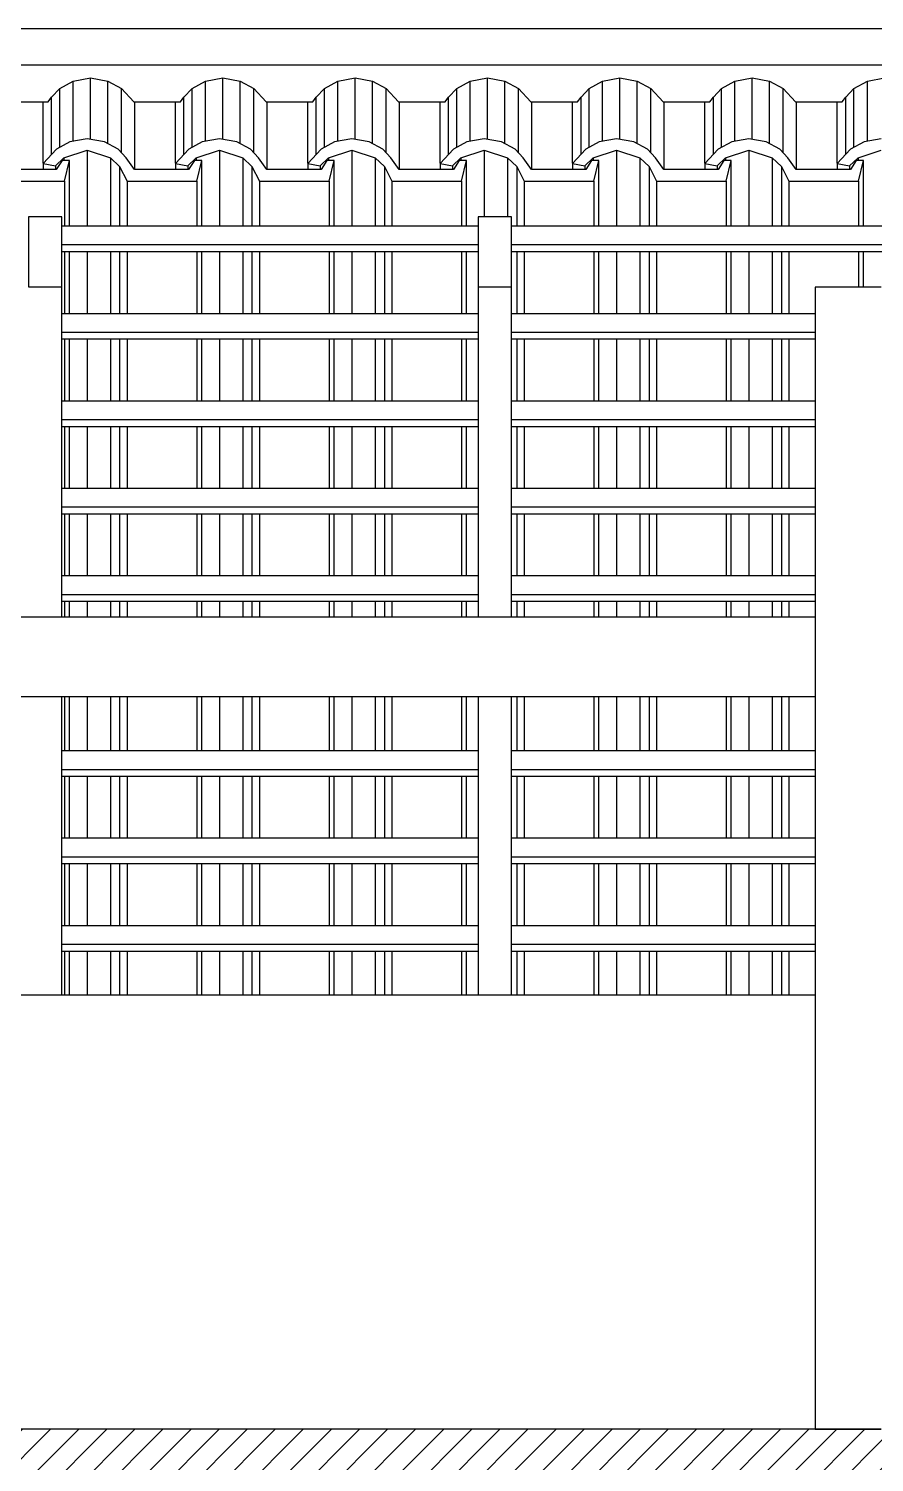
# Model space of a CAD drawing. Header units: metres. Extents: x 49 to 320, y -91 to 27.
# Drawn here: x 206.817 to 208.095, y 23.136 to 25.303 of the extents above; entities that cross this region are included whole.
import ezdxf

# ---------------------------------------------------------------- set-up
doc = ezdxf.new("R2010")
doc.units = ezdxf.units.M
doc.header["$LTSCALE"] = 0.2
for name, color, linetype in [('ARQ-___-___-VST', 9, 'Continuous'), ('ARQ-ALV', 6, 'Continuous'), ('ARQ-ALV-BXA', 1, 'Continuous'), ('ARQ-COB', 4, 'Continuous'), ('ARQ-FOR', 2, 'Continuous'), ('ARQ-LAJ', 12, 'Continuous'), ('ARQ-LAJ-___-HTC', 13, 'Continuous')]:
    doc.layers.add(name, color=color, linetype=linetype)

msp = doc.modelspace()

# ---------------------------------------------------------------- hatches: boundary and pattern name
at = {"layer": 'ARQ-LAJ-___-HTC'}
h = msp.add_hatch(dxfattribs=at)
h.set_pattern_fill('_U', color=256, scale=0.03, angle=45, style=0, pattern_type=0)
h.set_pattern_definition([(45, (285.188165, 19.386), (-0.021213203, 0.021213203), [])])
h.paths.add_polyline_path([(218.9259, 23.086), (218.9259, 23.186), (202.7109, 23.186), (202.7109, 23.086)])
h.paths.add_polyline_path([(220.0759, 23.186), (220.0759, 23.086), (236.2909, 23.086), (236.2909, 23.186)])

# ---------------------------------------------------------------- linework, layer by layer
at = {"layer": 'ARQ-___-___-VST'}
for p, q in [((208.9059, 25.3026), (202.8109, 25.3026)), ((208.9059, 25.3026), (202.8109, 25.3026)), ((202.8109, 25.248), (208.9059, 25.248)), ((206.8644, 25.2123), (206.8848, 25.2234)), ((206.8848, 25.2234), (206.9109, 25.2281)), ((206.8848, 25.1326), (206.8848, 25.2234)), ((206.9109, 25.1355), (206.9109, 25.2281)), ((206.9109, 25.2281), (206.9371, 25.2234)), ((206.9371, 25.129), (206.9371, 25.2234)), ((206.9371, 25.2234), (206.9575, 25.2123)), ((207.0644, 25.2123), (207.0848, 25.2234)), ((207.0848, 25.2234), (207.1109, 25.2281)), ((207.0848, 25.1326), (207.0848, 25.2234)), ((207.1109, 25.1355), (207.1109, 25.2281)), ((207.1109, 25.2281), (207.1371, 25.2234)), ((207.1371, 25.129), (207.1371, 25.2234)), ((207.1371, 25.2234), (207.1575, 25.2123)), ((207.2644, 25.2123), (207.2848, 25.2234)), ((207.2848, 25.2234), (207.3109, 25.2281)), ((207.2848, 25.1326), (207.2848, 25.2234)), ((207.3109, 25.1355), (207.3109, 25.2281)), ((207.3109, 25.2281), (207.3371, 25.2234)), ((207.3371, 25.129), (207.3371, 25.2234)), ((207.3371, 25.2234), (207.3575, 25.2123)), ((207.4644, 25.2123), (207.4848, 25.2234)), ((207.4848, 25.2234), (207.5109, 25.2281)), ((207.4848, 25.1326), (207.4848, 25.2234)), ((207.5109, 25.1355), (207.5109, 25.2281)), ((207.5109, 25.2281), (207.5371, 25.2234)), ((207.5371, 25.129), (207.5371, 25.2234)), ((207.5371, 25.2234), (207.5575, 25.2123)), ((207.6644, 25.2123), (207.6848, 25.2234)), ((207.6848, 25.2234), (207.7109, 25.2281)), ((207.6848, 25.1326), (207.6848, 25.2234)), ((207.7109, 25.1355), (207.7109, 25.2281)), ((207.7109, 25.2281), (207.7371, 25.2234)), ((207.7371, 25.129), (207.7371, 25.2234)), ((207.7371, 25.2234), (207.7575, 25.2123)), ((207.8644, 25.2123), (207.8848, 25.2234)), ((207.8848, 25.2234), (207.9109, 25.2281)), ((207.8848, 25.1326), (207.8848, 25.2234)), ((207.9109, 25.1355), (207.9109, 25.2281)), ((207.9109, 25.2281), (207.9371, 25.2234)), ((207.9371, 25.129), (207.9371, 25.2234)), ((207.9371, 25.2234), (207.9575, 25.2123)), ((208.0644, 25.2123), (208.0848, 25.2234)), ((208.0848, 25.2234), (208.1109, 25.2281)), ((208.0848, 25.1326), (208.0848, 25.2234)), ((206.8469, 25.192), (206.8521, 25.1993)), ((206.8521, 25.1993), (206.8644, 25.2123)), ((206.8521, 25.1128), (206.8521, 25.1993)), ((206.8644, 25.1233), (206.8644, 25.2123)), ((206.9575, 25.1152), (206.9575, 25.2123)), ((206.9575, 25.2123), (206.9764, 25.192)), ((207.0469, 25.192), (207.0521, 25.1993)), ((207.0521, 25.1993), (207.0644, 25.2123)), ((207.0521, 25.1128), (207.0521, 25.1993)), ((207.0644, 25.1233), (207.0644, 25.2123)), ((207.1575, 25.1152), (207.1575, 25.2123)), ((207.1575, 25.2123), (207.1764, 25.192)), ((207.2469, 25.192), (207.2521, 25.1993)), ((207.2521, 25.1993), (207.2644, 25.2123)), ((207.2521, 25.1128), (207.2521, 25.1993)), ((207.2644, 25.1233), (207.2644, 25.2123)), ((207.3575, 25.1152), (207.3575, 25.2123)), ((207.3575, 25.2123), (207.3764, 25.192)), ((207.4469, 25.192), (207.4521, 25.1993)), ((207.4521, 25.1993), (207.4644, 25.2123)), ((207.4521, 25.1128), (207.4521, 25.1993)), ((207.4644, 25.1233), (207.4644, 25.2123)), ((207.5575, 25.1152), (207.5575, 25.2123)), ((207.5575, 25.2123), (207.5764, 25.192)), ((207.6469, 25.192), (207.6521, 25.1993)), ((207.6521, 25.1993), (207.6644, 25.2123)), ((207.6521, 25.1128), (207.6521, 25.1993)), ((207.6644, 25.1233), (207.6644, 25.2123)), ((207.7575, 25.1152), (207.7575, 25.2123)), ((207.7575, 25.2123), (207.7764, 25.192)), ((207.8469, 25.192), (207.8521, 25.1993)), ((207.8521, 25.1993), (207.8644, 25.2123)), ((207.8521, 25.1128), (207.8521, 25.1993)), ((207.8644, 25.1233), (207.8644, 25.2123)), ((207.9575, 25.1152), (207.9575, 25.2123)), ((207.9575, 25.2123), (207.9764, 25.192)), ((208.0469, 25.192), (208.0521, 25.1993)), ((208.0521, 25.1993), (208.0644, 25.2123)), ((208.0521, 25.1128), (208.0521, 25.1993)), ((208.0644, 25.1233), (208.0644, 25.2123)), ((206.7764, 25.192), (206.8469, 25.192)), ((206.8394, 25.0992), (206.8394, 25.192)), ((206.9764, 25.192), (207.0469, 25.192)), ((206.9778, 25.0897), (206.9778, 25.192)), ((207.0394, 25.0992), (207.0394, 25.192)), ((207.1764, 25.192), (207.2469, 25.192)), ((207.1778, 25.0897), (207.1778, 25.192)), ((207.2394, 25.0992), (207.2394, 25.192)), ((207.3764, 25.192), (207.4469, 25.192)), ((207.3778, 25.0897), (207.3778, 25.192)), ((207.4394, 25.0992), (207.4394, 25.192)), ((207.5764, 25.192), (207.6469, 25.192)), ((207.5778, 25.0897), (207.5778, 25.192)), ((207.6394, 25.0992), (207.6394, 25.192)), ((207.7764, 25.192), (207.8469, 25.192)), ((207.7778, 25.0897), (207.7778, 25.192)), ((207.8394, 25.0992), (207.8394, 25.192)), ((207.9764, 25.192), (208.0469, 25.192)), ((207.9778, 25.0897), (207.9778, 25.192)), ((208.0394, 25.0992), (208.0394, 25.192)), ((206.9059, 25.1189), (206.9059, 25.004)), ((207.1059, 25.1189), (207.1059, 25.004)), ((207.3059, 25.1189), (207.3059, 25.004)), ((207.5059, 25.1189), (207.5059, 25.0182)), ((207.7059, 25.1189), (207.7059, 25.004)), ((207.9059, 25.1189), (207.9059, 25.004)), ((206.8391, 25.0988), (206.8391, 25.0897)), ((206.8578, 25.0955), (206.8578, 25.0897)), ((206.8707, 25.1075), (206.8707, 25.1035)), ((206.8791, 25.004), (206.8791, 25.1035)), ((206.9412, 25.1075), (206.9412, 25.004)), ((206.9549, 25.0945), (206.9549, 25.004)), ((207.0391, 25.0988), (207.0391, 25.0897)), ((207.0578, 25.0955), (207.0578, 25.0897)), ((207.0707, 25.1075), (207.0707, 25.1035)), ((207.0791, 25.004), (207.0791, 25.1035)), ((207.1412, 25.1075), (207.1412, 25.004)), ((207.1549, 25.0945), (207.1549, 25.004)), ((207.2391, 25.0988), (207.2391, 25.0897)), ((207.2578, 25.0955), (207.2578, 25.0897)), ((207.2707, 25.1075), (207.2707, 25.1035)), ((207.2791, 25.004), (207.2791, 25.1035)), ((207.3412, 25.1075), (207.3412, 25.004)), ((207.3549, 25.0945), (207.3549, 25.004)), ((207.4391, 25.0988), (207.4391, 25.0897)), ((207.4578, 25.0955), (207.4578, 25.0897)), ((207.4707, 25.1075), (207.4707, 25.1035)), ((207.4791, 25.004), (207.4791, 25.1035)), ((207.5412, 25.1075), (207.5412, 25.0182)), ((207.5549, 25.0945), (207.5549, 25.004)), ((207.6391, 25.0988), (207.6391, 25.0897)), ((207.6578, 25.0955), (207.6578, 25.0897)), ((207.6707, 25.1075), (207.6707, 25.1035)), ((207.6791, 25.004), (207.6791, 25.1035)), ((207.7412, 25.1075), (207.7412, 25.004)), ((207.7549, 25.0945), (207.7549, 25.004)), ((207.8391, 25.0988), (207.8391, 25.0897)), ((207.8578, 25.0955), (207.8578, 25.0897)), ((207.8707, 25.1075), (207.8707, 25.1035)), ((207.8791, 25.004), (207.8791, 25.1035)), ((207.9412, 25.1075), (207.9412, 25.004)), ((207.9549, 25.0945), (207.9549, 25.004)), ((208.0391, 25.0988), (208.0391, 25.0897)), ((208.0578, 25.0955), (208.0578, 25.0897)), ((208.0707, 25.1075), (208.0707, 25.1035)), ((208.0791, 25.004), (208.0791, 25.1035)), ((206.8716, 25.0722), (206.8716, 25.004)), ((206.9664, 25.0722), (206.9664, 25.004)), ((207.0716, 25.0722), (207.0716, 25.004)), ((207.1664, 25.0722), (207.1664, 25.004)), ((207.2716, 25.0722), (207.2716, 25.004)), ((207.3664, 25.0722), (207.3664, 25.004)), ((207.4716, 25.0722), (207.4716, 25.004)), ((207.5664, 25.0722), (207.5664, 25.004)), ((207.6716, 25.0722), (207.6716, 25.004)), ((207.7664, 25.0722), (207.7664, 25.004)), ((207.8716, 25.0722), (207.8716, 25.004)), ((207.9664, 25.0722), (207.9664, 25.004)), ((208.0716, 25.0722), (208.0716, 25.004)), ((207.4969, 25.004), (206.8674, 25.004)), ((208.1764, 25.004), (207.5469, 25.004)), ((207.4969, 24.9757), (206.8674, 24.9757)), ((206.8674, 24.9658), (207.4969, 24.9658)), ((206.8716, 24.9658), (206.8716, 24.8719)), ((206.8791, 24.8719), (206.8791, 24.9658)), ((206.9059, 24.9658), (206.9059, 24.8719)), ((206.9412, 24.9658), (206.9412, 24.8719)), ((206.9549, 24.9658), (206.9549, 24.8719)), ((206.9664, 24.9658), (206.9664, 24.8719)), ((207.0716, 24.9658), (207.0716, 24.8719)), ((207.0791, 24.8719), (207.0791, 24.9658)), ((207.1059, 24.9658), (207.1059, 24.8719)), ((207.1412, 24.9658), (207.1412, 24.8719)), ((207.1549, 24.9658), (207.1549, 24.8719)), ((207.1664, 24.9658), (207.1664, 24.8719)), ((207.2716, 24.9658), (207.2716, 24.8719)), ((207.2791, 24.8719), (207.2791, 24.9658)), ((207.3059, 24.9658), (207.3059, 24.8719)), ((207.3412, 24.9658), (207.3412, 24.8719)), ((207.3549, 24.9658), (207.3549, 24.8719)), ((207.3664, 24.9658), (207.3664, 24.8719)), ((207.4716, 24.9658), (207.4716, 24.8719)), ((207.4791, 24.8719), (207.4791, 24.9658)), ((208.1764, 24.9757), (207.5469, 24.9757)), ((207.5469, 24.9658), (208.1764, 24.9658)), ((207.5549, 24.9658), (207.5549, 24.8719)), ((207.5664, 24.9658), (207.5664, 24.8719)), ((207.6716, 24.9658), (207.6716, 24.8719)), ((207.6791, 24.8719), (207.6791, 24.9658)), ((207.7059, 24.9658), (207.7059, 24.8719)), ((207.7412, 24.9658), (207.7412, 24.8719)), ((207.7549, 24.9658), (207.7549, 24.8719)), ((207.7664, 24.9658), (207.7664, 24.8719)), ((207.8716, 24.9658), (207.8716, 24.8719)), ((207.8791, 24.8719), (207.8791, 24.9658)), ((207.9059, 24.9658), (207.9059, 24.8719)), ((207.9412, 24.9658), (207.9412, 24.8719)), ((207.9549, 24.9658), (207.9549, 24.8719)), ((207.9664, 24.9658), (207.9664, 24.8719)), ((208.0716, 24.9658), (208.0716, 24.9122)), ((208.0791, 24.9122), (208.0791, 24.9658)), ((206.8674, 24.4133), (206.8674, 24.9123)), ((207.4969, 24.9123), (207.4969, 24.4133)), ((207.5469, 24.4133), (207.5469, 24.9123)), ((207.4969, 24.8719), (206.8674, 24.8719)), ((208.0059, 24.8719), (207.5469, 24.8719)), ((207.4969, 24.8436), (206.8674, 24.8436)), ((206.8674, 24.8337), (207.4969, 24.8337)), ((206.8716, 24.8337), (206.8716, 24.7398)), ((206.8791, 24.7398), (206.8791, 24.8337)), ((206.9059, 24.8337), (206.9059, 24.7398)), ((206.9412, 24.8337), (206.9412, 24.7398)), ((206.9549, 24.8337), (206.9549, 24.7398)), ((206.9664, 24.8337), (206.9664, 24.7398)), ((207.0716, 24.8337), (207.0716, 24.7398)), ((207.0791, 24.7398), (207.0791, 24.8337)), ((207.1059, 24.8337), (207.1059, 24.7398)), ((207.1412, 24.8337), (207.1412, 24.7398)), ((207.1549, 24.8337), (207.1549, 24.7398)), ((207.1664, 24.8337), (207.1664, 24.7398)), ((207.2716, 24.8337), (207.2716, 24.7398)), ((207.2791, 24.7398), (207.2791, 24.8337)), ((207.3059, 24.8337), (207.3059, 24.7398)), ((207.3412, 24.8337), (207.3412, 24.7398)), ((207.3549, 24.8337), (207.3549, 24.7398)), ((207.3664, 24.8337), (207.3664, 24.7398)), ((207.4716, 24.8337), (207.4716, 24.7398)), ((207.4791, 24.7398), (207.4791, 24.8337)), ((208.0059, 24.8436), (207.5469, 24.8436)), ((207.5469, 24.8337), (208.0059, 24.8337)), ((207.5549, 24.8337), (207.5549, 24.7398)), ((207.5664, 24.8337), (207.5664, 24.7398)), ((207.6716, 24.8337), (207.6716, 24.7398)), ((207.6791, 24.7398), (207.6791, 24.8337)), ((207.7059, 24.8337), (207.7059, 24.7398)), ((207.7412, 24.8337), (207.7412, 24.7398)), ((207.7549, 24.8337), (207.7549, 24.7398)), ((207.7664, 24.8337), (207.7664, 24.7398)), ((207.8716, 24.8337), (207.8716, 24.7398)), ((207.8791, 24.7398), (207.8791, 24.8337)), ((207.9059, 24.8337), (207.9059, 24.7398)), ((207.9412, 24.8337), (207.9412, 24.7398)), ((207.9549, 24.8337), (207.9549, 24.7398)), ((207.9664, 24.8337), (207.9664, 24.7398)), ((207.4969, 24.7398), (206.8674, 24.7398)), ((208.0059, 24.7398), (207.5469, 24.7398)), ((207.4969, 24.7114), (206.8674, 24.7114)), ((206.8674, 24.7015), (207.4969, 24.7015)), ((206.8716, 24.7015), (206.8716, 24.6076)), ((206.8791, 24.6076), (206.8791, 24.7015)), ((206.9059, 24.7015), (206.9059, 24.6076)), ((206.9412, 24.7015), (206.9412, 24.6076)), ((206.9549, 24.7015), (206.9549, 24.6076)), ((206.9664, 24.7015), (206.9664, 24.6076)), ((207.0716, 24.7015), (207.0716, 24.6076)), ((207.0791, 24.6076), (207.0791, 24.7015)), ((207.1059, 24.7015), (207.1059, 24.6076)), ((207.1412, 24.7015), (207.1412, 24.6076)), ((207.1549, 24.7015), (207.1549, 24.6076)), ((207.1664, 24.7015), (207.1664, 24.6076)), ((207.2716, 24.7015), (207.2716, 24.6076)), ((207.2791, 24.6076), (207.2791, 24.7015)), ((207.3059, 24.7015), (207.3059, 24.6076)), ((207.3412, 24.7015), (207.3412, 24.6076)), ((207.3549, 24.7015), (207.3549, 24.6076)), ((207.3664, 24.7015), (207.3664, 24.6076)), ((207.4716, 24.7015), (207.4716, 24.6076)), ((207.4791, 24.6076), (207.4791, 24.7015)), ((208.0059, 24.7114), (207.5469, 24.7114)), ((207.5469, 24.7015), (208.0059, 24.7015)), ((207.5549, 24.7015), (207.5549, 24.6076)), ((207.5664, 24.7015), (207.5664, 24.6076)), ((207.6716, 24.7015), (207.6716, 24.6076)), ((207.6791, 24.6076), (207.6791, 24.7015)), ((207.7059, 24.7015), (207.7059, 24.6076)), ((207.7412, 24.7015), (207.7412, 24.6076)), ((207.7549, 24.7015), (207.7549, 24.6076)), ((207.7664, 24.7015), (207.7664, 24.6076)), ((207.8716, 24.7015), (207.8716, 24.6076)), ((207.8791, 24.6076), (207.8791, 24.7015)), ((207.9059, 24.7015), (207.9059, 24.6076)), ((207.9412, 24.7015), (207.9412, 24.6076)), ((207.9549, 24.7015), (207.9549, 24.6076)), ((207.9664, 24.7015), (207.9664, 24.6076)), ((207.4969, 24.6076), (206.8674, 24.6076)), ((208.0059, 24.6076), (207.5469, 24.6076)), ((207.4969, 24.5793), (206.8674, 24.5793)), ((206.8674, 24.5694), (207.4969, 24.5694)), ((206.8716, 24.5694), (206.8716, 24.4755)), ((206.8791, 24.4755), (206.8791, 24.5694)), ((206.9059, 24.5694), (206.9059, 24.4755)), ((206.9412, 24.5694), (206.9412, 24.4755)), ((206.9549, 24.5694), (206.9549, 24.4755)), ((206.9664, 24.5694), (206.9664, 24.4755)), ((207.0716, 24.5694), (207.0716, 24.4755)), ((207.0791, 24.4755), (207.0791, 24.5694)), ((207.1059, 24.5694), (207.1059, 24.4755)), ((207.1412, 24.5694), (207.1412, 24.4755)), ((207.1549, 24.5694), (207.1549, 24.4755)), ((207.1664, 24.5694), (207.1664, 24.4755)), ((207.2716, 24.5694), (207.2716, 24.4755)), ((207.2791, 24.4755), (207.2791, 24.5694)), ((207.3059, 24.5694), (207.3059, 24.4755)), ((207.3412, 24.5694), (207.3412, 24.4755)), ((207.3549, 24.5694), (207.3549, 24.4755)), ((207.3664, 24.5694), (207.3664, 24.4755)), ((207.4716, 24.5694), (207.4716, 24.4755)), ((207.4791, 24.4755), (207.4791, 24.5694)), ((208.0059, 24.5793), (207.5469, 24.5793)), ((207.5469, 24.5694), (208.0059, 24.5694)), ((207.5549, 24.5694), (207.5549, 24.4755)), ((207.5664, 24.5694), (207.5664, 24.4755)), ((207.6716, 24.5694), (207.6716, 24.4755)), ((207.6791, 24.4755), (207.6791, 24.5694)), ((207.7059, 24.5694), (207.7059, 24.4755)), ((207.7412, 24.5694), (207.7412, 24.4755)), ((207.7549, 24.5694), (207.7549, 24.4755)), ((207.7664, 24.5694), (207.7664, 24.4755)), ((207.8716, 24.5694), (207.8716, 24.4755)), ((207.8791, 24.4755), (207.8791, 24.5694)), ((207.9059, 24.5694), (207.9059, 24.4755)), ((207.9412, 24.5694), (207.9412, 24.4755)), ((207.9549, 24.5694), (207.9549, 24.4755)), ((207.9664, 24.5694), (207.9664, 24.4755)), ((207.4969, 24.4755), (206.8674, 24.4755)), ((208.0059, 24.4755), (207.5469, 24.4755)), ((207.4969, 24.4472), (206.8674, 24.4472)), ((208.0059, 24.4472), (207.5469, 24.4472)), ((206.8674, 24.4373), (207.4969, 24.4373)), ((206.8716, 24.4373), (206.8716, 24.4133)), ((206.8791, 24.4133), (206.8791, 24.4373)), ((206.9059, 24.4373), (206.9059, 24.4133)), ((206.9412, 24.4373), (206.9412, 24.4133)), ((206.9549, 24.4373), (206.9549, 24.4133)), ((206.9664, 24.4373), (206.9664, 24.4133)), ((207.0716, 24.4373), (207.0716, 24.4133)), ((207.0791, 24.4133), (207.0791, 24.4373)), ((207.1059, 24.4373), (207.1059, 24.4133)), ((207.1412, 24.4373), (207.1412, 24.4133)), ((207.1549, 24.4373), (207.1549, 24.4133)), ((207.1664, 24.4373), (207.1664, 24.4133)), ((207.2716, 24.4373), (207.2716, 24.4133)), ((207.2791, 24.4133), (207.2791, 24.4373)), ((207.3059, 24.4373), (207.3059, 24.4133)), ((207.3412, 24.4373), (207.3412, 24.4133)), ((207.3549, 24.4373), (207.3549, 24.4133)), ((207.3664, 24.4373), (207.3664, 24.4133)), ((207.4716, 24.4373), (207.4716, 24.4133)), ((207.4791, 24.4133), (207.4791, 24.4373)), ((207.5469, 24.4373), (208.0059, 24.4373)), ((207.5549, 24.4373), (207.5549, 24.4133)), ((207.5664, 24.4373), (207.5664, 24.4133)), ((207.6716, 24.4373), (207.6716, 24.4133)), ((207.6791, 24.4133), (207.6791, 24.4373)), ((207.7059, 24.4373), (207.7059, 24.4133)), ((207.7412, 24.4373), (207.7412, 24.4133)), ((207.7549, 24.4373), (207.7549, 24.4133)), ((207.7664, 24.4373), (207.7664, 24.4133)), ((207.8716, 24.4373), (207.8716, 24.4133)), ((207.8791, 24.4133), (207.8791, 24.4373)), ((207.9059, 24.4373), (207.9059, 24.4133)), ((207.9412, 24.4373), (207.9412, 24.4133)), ((207.9549, 24.4373), (207.9549, 24.4133)), ((207.9664, 24.4373), (207.9664, 24.4133)), ((208.0059, 24.4133), (202.8109, 24.4133)), ((202.8109, 24.2933), (208.0059, 24.2933)), ((206.8674, 23.842), (206.8674, 24.2933)), ((206.8716, 24.2933), (206.8716, 24.2112)), ((206.8791, 24.2112), (206.8791, 24.2933)), ((206.9059, 24.2933), (206.9059, 24.2112)), ((206.9412, 24.2933), (206.9412, 24.2112)), ((206.9549, 24.2933), (206.9549, 24.2112)), ((206.9664, 24.2933), (206.9664, 24.2112)), ((207.0716, 24.2933), (207.0716, 24.2112)), ((207.0791, 24.2112), (207.0791, 24.2933)), ((207.1059, 24.2933), (207.1059, 24.2112)), ((207.1412, 24.2933), (207.1412, 24.2112)), ((207.1549, 24.2933), (207.1549, 24.2112)), ((207.1664, 24.2933), (207.1664, 24.2112)), ((207.2716, 24.2933), (207.2716, 24.2112)), ((207.2791, 24.2112), (207.2791, 24.2933)), ((207.3059, 24.2933), (207.3059, 24.2112)), ((207.3412, 24.2933), (207.3412, 24.2112)), ((207.3549, 24.2933), (207.3549, 24.2112)), ((207.3664, 24.2933), (207.3664, 24.2112)), ((207.4716, 24.2933), (207.4716, 24.2112)), ((207.4791, 24.2112), (207.4791, 24.2933)), ((207.4969, 24.2933), (207.4969, 23.842)), ((207.5469, 23.842), (207.5469, 24.2933)), ((207.5549, 24.2933), (207.5549, 24.2112)), ((207.5664, 24.2933), (207.5664, 24.2112)), ((207.6716, 24.2933), (207.6716, 24.2112)), ((207.6791, 24.2112), (207.6791, 24.2933)), ((207.7059, 24.2933), (207.7059, 24.2112)), ((207.7412, 24.2933), (207.7412, 24.2112)), ((207.7549, 24.2933), (207.7549, 24.2112)), ((207.7664, 24.2933), (207.7664, 24.2112)), ((207.8716, 24.2933), (207.8716, 24.2112)), ((207.8791, 24.2112), (207.8791, 24.2933)), ((207.9059, 24.2933), (207.9059, 24.2112)), ((207.9412, 24.2933), (207.9412, 24.2112)), ((207.9549, 24.2933), (207.9549, 24.2112)), ((207.9664, 24.2933), (207.9664, 24.2112)), ((207.4969, 24.2112), (206.8674, 24.2112)), ((208.0059, 24.2112), (207.5469, 24.2112)), ((206.8674, 24.1829), (207.4969, 24.1829)), ((207.5469, 24.1829), (208.0059, 24.1829)), ((206.8674, 24.173), (207.4969, 24.173)), ((206.8716, 24.173), (206.8716, 24.0791)), ((206.8791, 24.0791), (206.8791, 24.173)), ((206.9059, 24.173), (206.9059, 24.0791)), ((206.9412, 24.173), (206.9412, 24.0791)), ((206.9549, 24.173), (206.9549, 24.0791)), ((206.9664, 24.173), (206.9664, 24.0791)), ((207.0716, 24.173), (207.0716, 24.0791)), ((207.0791, 24.0791), (207.0791, 24.173)), ((207.1059, 24.173), (207.1059, 24.0791)), ((207.1412, 24.173), (207.1412, 24.0791)), ((207.1549, 24.173), (207.1549, 24.0791)), ((207.1664, 24.173), (207.1664, 24.0791)), ((207.2716, 24.173), (207.2716, 24.0791)), ((207.2791, 24.0791), (207.2791, 24.173)), ((207.3059, 24.173), (207.3059, 24.0791)), ((207.3412, 24.173), (207.3412, 24.0791)), ((207.3549, 24.173), (207.3549, 24.0791)), ((207.3664, 24.173), (207.3664, 24.0791)), ((207.4716, 24.173), (207.4716, 24.0791)), ((207.4791, 24.0791), (207.4791, 24.173)), ((207.5469, 24.173), (208.0059, 24.173)), ((207.5549, 24.173), (207.5549, 24.0791)), ((207.5664, 24.173), (207.5664, 24.0791)), ((207.6716, 24.173), (207.6716, 24.0791)), ((207.6791, 24.0791), (207.6791, 24.173)), ((207.7059, 24.173), (207.7059, 24.0791)), ((207.7412, 24.173), (207.7412, 24.0791)), ((207.7549, 24.173), (207.7549, 24.0791)), ((207.7664, 24.173), (207.7664, 24.0791)), ((207.8716, 24.173), (207.8716, 24.0791)), ((207.8791, 24.0791), (207.8791, 24.173)), ((207.9059, 24.173), (207.9059, 24.0791)), ((207.9412, 24.173), (207.9412, 24.0791)), ((207.9549, 24.173), (207.9549, 24.0791)), ((207.9664, 24.173), (207.9664, 24.0791)), ((207.4969, 24.0791), (206.8674, 24.0791)), ((208.0059, 24.0791), (207.5469, 24.0791)), ((207.4969, 24.0507), (206.8674, 24.0507)), ((208.0059, 24.0507), (207.5469, 24.0507)), ((206.8674, 24.0408), (207.4969, 24.0408)), ((206.8716, 24.0408), (206.8716, 23.9469)), ((206.8791, 23.9469), (206.8791, 24.0408)), ((206.9059, 24.0408), (206.9059, 23.9469)), ((206.9412, 24.0408), (206.9412, 23.9469)), ((206.9549, 24.0408), (206.9549, 23.9469)), ((206.9664, 24.0408), (206.9664, 23.9469)), ((207.0716, 24.0408), (207.0716, 23.9469)), ((207.0791, 23.9469), (207.0791, 24.0408)), ((207.1059, 24.0408), (207.1059, 23.9469)), ((207.1412, 24.0408), (207.1412, 23.9469)), ((207.1549, 24.0408), (207.1549, 23.9469)), ((207.1664, 24.0408), (207.1664, 23.9469)), ((207.2716, 24.0408), (207.2716, 23.9469)), ((207.2791, 23.9469), (207.2791, 24.0408)), ((207.3059, 24.0408), (207.3059, 23.9469)), ((207.3412, 24.0408), (207.3412, 23.9469)), ((207.3549, 24.0408), (207.3549, 23.9469)), ((207.3664, 24.0408), (207.3664, 23.9469)), ((207.4716, 24.0408), (207.4716, 23.9469)), ((207.4791, 23.9469), (207.4791, 24.0408)), ((207.5469, 24.0408), (208.0059, 24.0408)), ((207.5549, 24.0408), (207.5549, 23.9469)), ((207.5664, 24.0408), (207.5664, 23.9469)), ((207.6716, 24.0408), (207.6716, 23.9469)), ((207.6791, 23.9469), (207.6791, 24.0408)), ((207.7059, 24.0408), (207.7059, 23.9469)), ((207.7412, 24.0408), (207.7412, 23.9469)), ((207.7549, 24.0408), (207.7549, 23.9469)), ((207.7664, 24.0408), (207.7664, 23.9469)), ((207.8716, 24.0408), (207.8716, 23.9469)), ((207.8791, 23.9469), (207.8791, 24.0408)), ((207.9059, 24.0408), (207.9059, 23.9469)), ((207.9412, 24.0408), (207.9412, 23.9469)), ((207.9549, 24.0408), (207.9549, 23.9469)), ((207.9664, 24.0408), (207.9664, 23.9469)), ((207.4969, 23.9469), (206.8674, 23.9469)), ((208.0059, 23.9469), (207.5469, 23.9469)), ((207.4969, 23.9186), (206.8674, 23.9186)), ((206.8674, 23.9087), (207.4969, 23.9087)), ((206.8716, 23.9087), (206.8716, 23.842)), ((206.8791, 23.842), (206.8791, 23.9087)), ((206.9059, 23.9087), (206.9059, 23.842)), ((206.9412, 23.9087), (206.9412, 23.842)), ((206.9549, 23.9087), (206.9549, 23.842)), ((206.9664, 23.9087), (206.9664, 23.842)), ((207.0716, 23.9087), (207.0716, 23.842)), ((207.0791, 23.842), (207.0791, 23.9087)), ((207.1059, 23.9087), (207.1059, 23.842)), ((207.1412, 23.9087), (207.1412, 23.842)), ((207.1549, 23.9087), (207.1549, 23.842)), ((207.1664, 23.9087), (207.1664, 23.842)), ((207.2716, 23.9087), (207.2716, 23.842)), ((207.2791, 23.842), (207.2791, 23.9087)), ((207.3059, 23.9087), (207.3059, 23.842)), ((207.3412, 23.9087), (207.3412, 23.842)), ((207.3549, 23.9087), (207.3549, 23.842)), ((207.3664, 23.9087), (207.3664, 23.842)), ((207.4716, 23.9087), (207.4716, 23.842)), ((207.4791, 23.842), (207.4791, 23.9087)), ((208.0059, 23.9186), (207.5469, 23.9186)), ((207.5469, 23.9087), (208.0059, 23.9087)), ((207.5549, 23.9087), (207.5549, 23.842)), ((207.5664, 23.9087), (207.5664, 23.842)), ((207.6716, 23.9087), (207.6716, 23.842)), ((207.6791, 23.842), (207.6791, 23.9087)), ((207.7059, 23.9087), (207.7059, 23.842)), ((207.7412, 23.9087), (207.7412, 23.842)), ((207.7549, 23.9087), (207.7549, 23.842)), ((207.7664, 23.9087), (207.7664, 23.842)), ((207.8716, 23.9087), (207.8716, 23.842)), ((207.8791, 23.842), (207.8791, 23.9087)), ((207.9059, 23.9087), (207.9059, 23.842)), ((207.9412, 23.9087), (207.9412, 23.842)), ((207.9549, 23.9087), (207.9549, 23.842)), ((207.9664, 23.9087), (207.9664, 23.842))]:
    msp.add_line(p, q, dxfattribs=at)
at = {"layer": 'ARQ-ALV'}
for p, q in [((208.0059, 24.9122), (208.0059, 23.186)), ((208.1059, 24.9122), (208.0059, 24.9122)), ((208.0059, 23.186), (208.1059, 23.186))]:
    msp.add_line(p, q, dxfattribs=at)
at = {"layer": 'ARQ-ALV-BXA'}
msp.add_line((208.0059, 23.842), (202.8109, 23.842), dxfattribs=at)
at = {"layer": 'ARQ-COB'}
for p, q in [((206.9059, 25.1363), (206.8798, 25.1317)), ((206.9321, 25.1317), (206.9059, 25.1363)), ((207.1059, 25.1363), (207.0798, 25.1317)), ((207.1321, 25.1317), (207.1059, 25.1363)), ((207.3059, 25.1363), (207.2798, 25.1317)), ((207.3321, 25.1317), (207.3059, 25.1363)), ((207.5059, 25.1363), (207.4798, 25.1317)), ((207.5321, 25.1317), (207.5059, 25.1363)), ((207.7059, 25.1363), (207.6798, 25.1317)), ((207.7321, 25.1317), (207.7059, 25.1363)), ((207.9059, 25.1363), (207.8798, 25.1317)), ((207.9321, 25.1317), (207.9059, 25.1363)), ((208.1059, 25.1363), (208.0798, 25.1317)), ((206.8594, 25.1205), (206.8391, 25.0988)), ((206.8798, 25.1317), (206.8594, 25.1205)), ((206.8707, 25.1075), (206.9059, 25.1189)), ((206.9059, 25.1189), (206.9412, 25.1075)), ((206.9525, 25.1205), (206.9321, 25.1317)), ((206.9647, 25.1075), (206.9525, 25.1205)), ((207.0594, 25.1205), (207.0391, 25.0988)), ((207.0798, 25.1317), (207.0594, 25.1205)), ((207.0707, 25.1075), (207.1059, 25.1189)), ((207.1059, 25.1189), (207.1412, 25.1075)), ((207.1525, 25.1205), (207.1321, 25.1317)), ((207.1647, 25.1075), (207.1525, 25.1205)), ((207.2594, 25.1205), (207.2391, 25.0988)), ((207.2798, 25.1317), (207.2594, 25.1205)), ((207.2707, 25.1075), (207.3059, 25.1189)), ((207.3059, 25.1189), (207.3412, 25.1075)), ((207.3525, 25.1205), (207.3321, 25.1317)), ((207.3647, 25.1075), (207.3525, 25.1205)), ((207.4594, 25.1205), (207.4391, 25.0988)), ((207.4798, 25.1317), (207.4594, 25.1205)), ((207.4707, 25.1075), (207.5059, 25.1189)), ((207.5059, 25.1189), (207.5412, 25.1075)), ((207.5525, 25.1205), (207.5321, 25.1317)), ((207.5647, 25.1075), (207.5525, 25.1205)), ((207.6594, 25.1205), (207.6391, 25.0988)), ((207.6798, 25.1317), (207.6594, 25.1205)), ((207.6707, 25.1075), (207.7059, 25.1189)), ((207.7059, 25.1189), (207.7412, 25.1075)), ((207.7525, 25.1205), (207.7321, 25.1317)), ((207.7647, 25.1075), (207.7525, 25.1205)), ((207.8594, 25.1205), (207.8391, 25.0988)), ((207.8798, 25.1317), (207.8594, 25.1205)), ((207.8707, 25.1075), (207.9059, 25.1189)), ((207.9059, 25.1189), (207.9412, 25.1075)), ((207.9525, 25.1205), (207.9321, 25.1317)), ((207.9647, 25.1075), (207.9525, 25.1205)), ((208.0594, 25.1205), (208.0391, 25.0988)), ((208.0798, 25.1317), (208.0594, 25.1205)), ((208.0707, 25.1075), (208.1059, 25.1189)), ((206.8592, 25.0897), (206.7774, 25.0897)), ((206.8391, 25.0988), (206.8578, 25.0955)), ((206.8578, 25.0955), (206.8707, 25.1075)), ((206.8681, 25.1035), (206.8592, 25.0897)), ((206.8791, 25.1035), (206.8681, 25.1035)), ((206.8716, 25.0722), (206.8791, 25.1035)), ((206.9412, 25.1075), (206.9549, 25.0945)), ((206.9549, 25.0945), (206.9664, 25.0722)), ((206.9774, 25.0897), (206.9647, 25.1075)), ((207.0592, 25.0897), (206.9774, 25.0897)), ((207.0391, 25.0988), (207.0578, 25.0955)), ((207.0578, 25.0955), (207.0707, 25.1075)), ((207.0681, 25.1035), (207.0592, 25.0897)), ((207.0791, 25.1035), (207.0681, 25.1035)), ((207.0716, 25.0722), (207.0791, 25.1035)), ((207.1412, 25.1075), (207.1549, 25.0945)), ((207.1549, 25.0945), (207.1664, 25.0722)), ((207.1774, 25.0897), (207.1647, 25.1075)), ((207.2592, 25.0897), (207.1774, 25.0897)), ((207.2391, 25.0988), (207.2578, 25.0955)), ((207.2578, 25.0955), (207.2707, 25.1075)), ((207.2681, 25.1035), (207.2592, 25.0897)), ((207.2791, 25.1035), (207.2681, 25.1035)), ((207.2716, 25.0722), (207.2791, 25.1035)), ((207.3412, 25.1075), (207.3549, 25.0945)), ((207.3549, 25.0945), (207.3664, 25.0722)), ((207.3774, 25.0897), (207.3647, 25.1075)), ((207.4592, 25.0897), (207.3774, 25.0897)), ((207.4391, 25.0988), (207.4578, 25.0955)), ((207.4578, 25.0955), (207.4707, 25.1075)), ((207.4681, 25.1035), (207.4592, 25.0897)), ((207.4791, 25.1035), (207.4681, 25.1035)), ((207.4716, 25.0722), (207.4791, 25.1035)), ((207.5412, 25.1075), (207.5549, 25.0945)), ((207.5549, 25.0945), (207.5664, 25.0722)), ((207.5774, 25.0897), (207.5647, 25.1075)), ((207.6592, 25.0897), (207.5774, 25.0897)), ((207.6391, 25.0988), (207.6578, 25.0955)), ((207.6578, 25.0955), (207.6707, 25.1075)), ((207.6681, 25.1035), (207.6592, 25.0897)), ((207.6791, 25.1035), (207.6681, 25.1035)), ((207.6716, 25.0722), (207.6791, 25.1035)), ((207.7412, 25.1075), (207.7549, 25.0945)), ((207.7549, 25.0945), (207.7664, 25.0722)), ((207.7774, 25.0897), (207.7647, 25.1075)), ((207.8592, 25.0897), (207.7774, 25.0897)), ((207.8391, 25.0988), (207.8578, 25.0955)), ((207.8578, 25.0955), (207.8707, 25.1075)), ((207.8681, 25.1035), (207.8592, 25.0897)), ((207.8791, 25.1035), (207.8681, 25.1035)), ((207.8716, 25.0722), (207.8791, 25.1035)), ((207.9412, 25.1075), (207.9549, 25.0945)), ((207.9549, 25.0945), (207.9664, 25.0722)), ((207.9774, 25.0897), (207.9647, 25.1075)), ((208.0592, 25.0897), (207.9774, 25.0897)), ((208.0391, 25.0988), (208.0578, 25.0955)), ((208.0578, 25.0955), (208.0707, 25.1075)), ((208.0681, 25.1035), (208.0592, 25.0897)), ((208.0791, 25.1035), (208.0681, 25.1035)), ((208.0716, 25.0722), (208.0791, 25.1035)), ((206.7664, 25.0722), (206.8716, 25.0722)), ((206.9664, 25.0722), (207.0716, 25.0722)), ((207.1664, 25.0722), (207.2716, 25.0722)), ((207.3664, 25.0722), (207.4716, 25.0722)), ((207.5664, 25.0722), (207.6716, 25.0722)), ((207.7664, 25.0722), (207.8716, 25.0722)), ((207.9664, 25.0722), (208.0716, 25.0722))]:
    msp.add_line(p, q, dxfattribs=at)
at = {"layer": 'ARQ-FOR'}
for p, q in [((206.8174, 25.0182), (206.8174, 24.9123)), ((206.8674, 25.0182), (206.8174, 25.0182)), ((206.8674, 24.9123), (206.8674, 25.0182)), ((207.4969, 25.0182), (207.4969, 24.9123)), ((207.5469, 25.0182), (207.4969, 25.0182)), ((207.5469, 24.9123), (207.5469, 25.0182)), ((206.8174, 24.9123), (206.8674, 24.9123)), ((207.4969, 24.9123), (207.5469, 24.9123))]:
    msp.add_line(p, q, dxfattribs=at)
at = {"layer": 'ARQ-LAJ'}
for p, q in [((208.0059, 23.186), (202.8109, 23.186)), ((208.1059, 23.186), (208.0059, 23.186))]:
    msp.add_line(p, q, dxfattribs=at)

doc.saveas('drawing.dxf')
